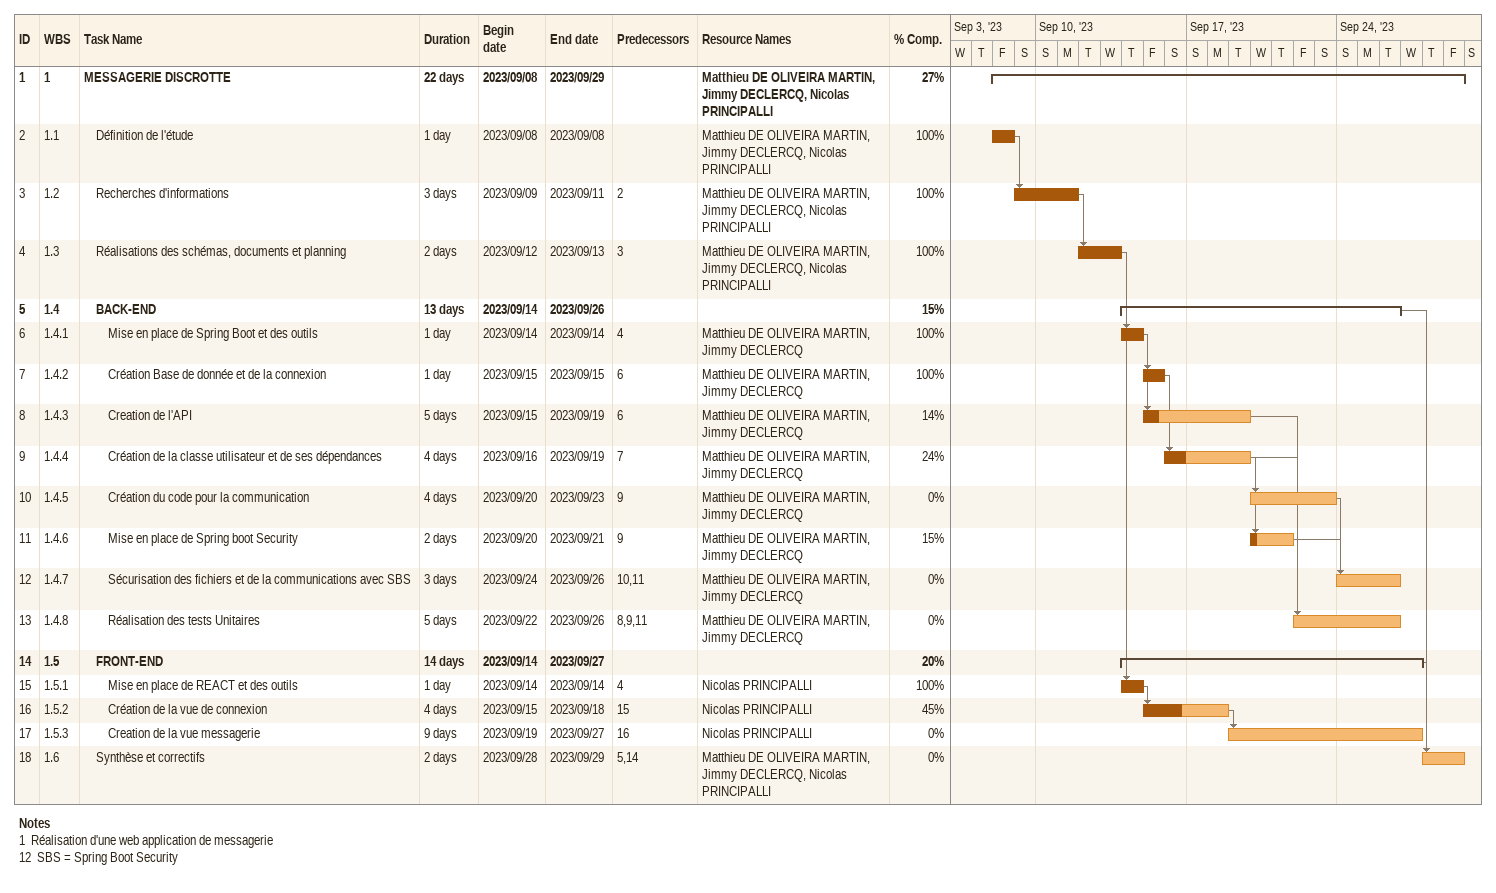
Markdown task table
| ID | WBS | Task | Duration | Start | Finish | Predecessors | Resources | % complete |
|---|---|---|---|---|---|---|---|---|
| 1 | 1 | **MESSAGERIE DISCROTTE** | 22d | 2023-09-08 | 2023-09-29 |  | Matthieu DE OLIVEIRA MARTIN, Jimmy DECLERCQ, Nicolas PRINCIPALLI | 27 |
| 2 | 1.1 | Définition de l'étude | 1d | 2023-09-08 | 2023-09-08 |  | Matthieu DE OLIVEIRA MARTIN, Jimmy DECLERCQ, Nicolas PRINCIPALLI | 100 |
| 3 | 1.2 | Recherches d'informations | 3d | 2023-09-09 | 2023-09-11 | 2 | Matthieu DE OLIVEIRA MARTIN, Jimmy DECLERCQ, Nicolas PRINCIPALLI | 100 |
| 4 | 1.3 | Réalisations des schémas, documents et planning | 2d | 2023-09-12 | 2023-09-13 | 3 | Matthieu DE OLIVEIRA MARTIN, Jimmy DECLERCQ, Nicolas PRINCIPALLI | 100 |
| 5 | 1.4 | **BACK-END** | 13d | 2023-09-14 | 2023-09-26 |  |  | 15 |
| 6 | 1.4.1 | Mise en place de Spring Boot et des outils | 1d | 2023-09-14 | 2023-09-14 | 4 | Matthieu DE OLIVEIRA MARTIN, Jimmy DECLERCQ | 100 |
| 7 | 1.4.2 | Création Base de donnée et de la connexion | 1d | 2023-09-15 | 2023-09-15 | 6 | Matthieu DE OLIVEIRA MARTIN, Jimmy DECLERCQ | 100 |
| 8 | 1.4.3 | Creation de l'API | 5d | 2023-09-15 | 2023-09-19 | 6 | Matthieu DE OLIVEIRA MARTIN, Jimmy DECLERCQ | 14 |
| 9 | 1.4.4 | Création de la classe utilisateur et de ses dépendances | 4d | 2023-09-16 | 2023-09-19 | 7 | Matthieu DE OLIVEIRA MARTIN, Jimmy DECLERCQ | 24 |
| 10 | 1.4.5 | Création du code pour la communication | 4d | 2023-09-20 | 2023-09-23 | 9 | Matthieu DE OLIVEIRA MARTIN, Jimmy DECLERCQ | 0 |
| 11 | 1.4.6 | Mise en place de Spring boot Security | 2d | 2023-09-20 | 2023-09-21 | 9 | Matthieu DE OLIVEIRA MARTIN, Jimmy DECLERCQ | 15 |
| 12 | 1.4.7 | Sécurisation des fichiers et de la communications avec SBS | 3d | 2023-09-24 | 2023-09-26 | 10, 11 | Matthieu DE OLIVEIRA MARTIN, Jimmy DECLERCQ | 0 |
| 13 | 1.4.8 | Réalisation des tests Unitaires | 5d | 2023-09-22 | 2023-09-26 | 8, 9, 11 | Matthieu DE OLIVEIRA MARTIN, Jimmy DECLERCQ | 0 |
| 14 | 1.5 | **FRONT-END** | 14d | 2023-09-14 | 2023-09-27 |  |  | 20 |
| 15 | 1.5.1 | Mise en place de REACT et des outils | 1d | 2023-09-14 | 2023-09-14 | 4 | Nicolas PRINCIPALLI | 100 |
| 16 | 1.5.2 | Création de la vue de connexion | 4d | 2023-09-15 | 2023-09-18 | 15 | Nicolas PRINCIPALLI | 45 |
| 17 | 1.5.3 | Creation de la vue messagerie | 9d | 2023-09-19 | 2023-09-27 | 16 | Nicolas PRINCIPALLI | 0 |
| 18 | 1.6 | Synthèse et correctifs | 2d | 2023-09-28 | 2023-09-29 | 5, 14 | Matthieu DE OLIVEIRA MARTIN, Jimmy DECLERCQ, Nicolas PRINCIPALLI | 0 |

Notes
- 1: Réalisation d'une web application de messagerie
- 12: SBS = Spring Boot Security
